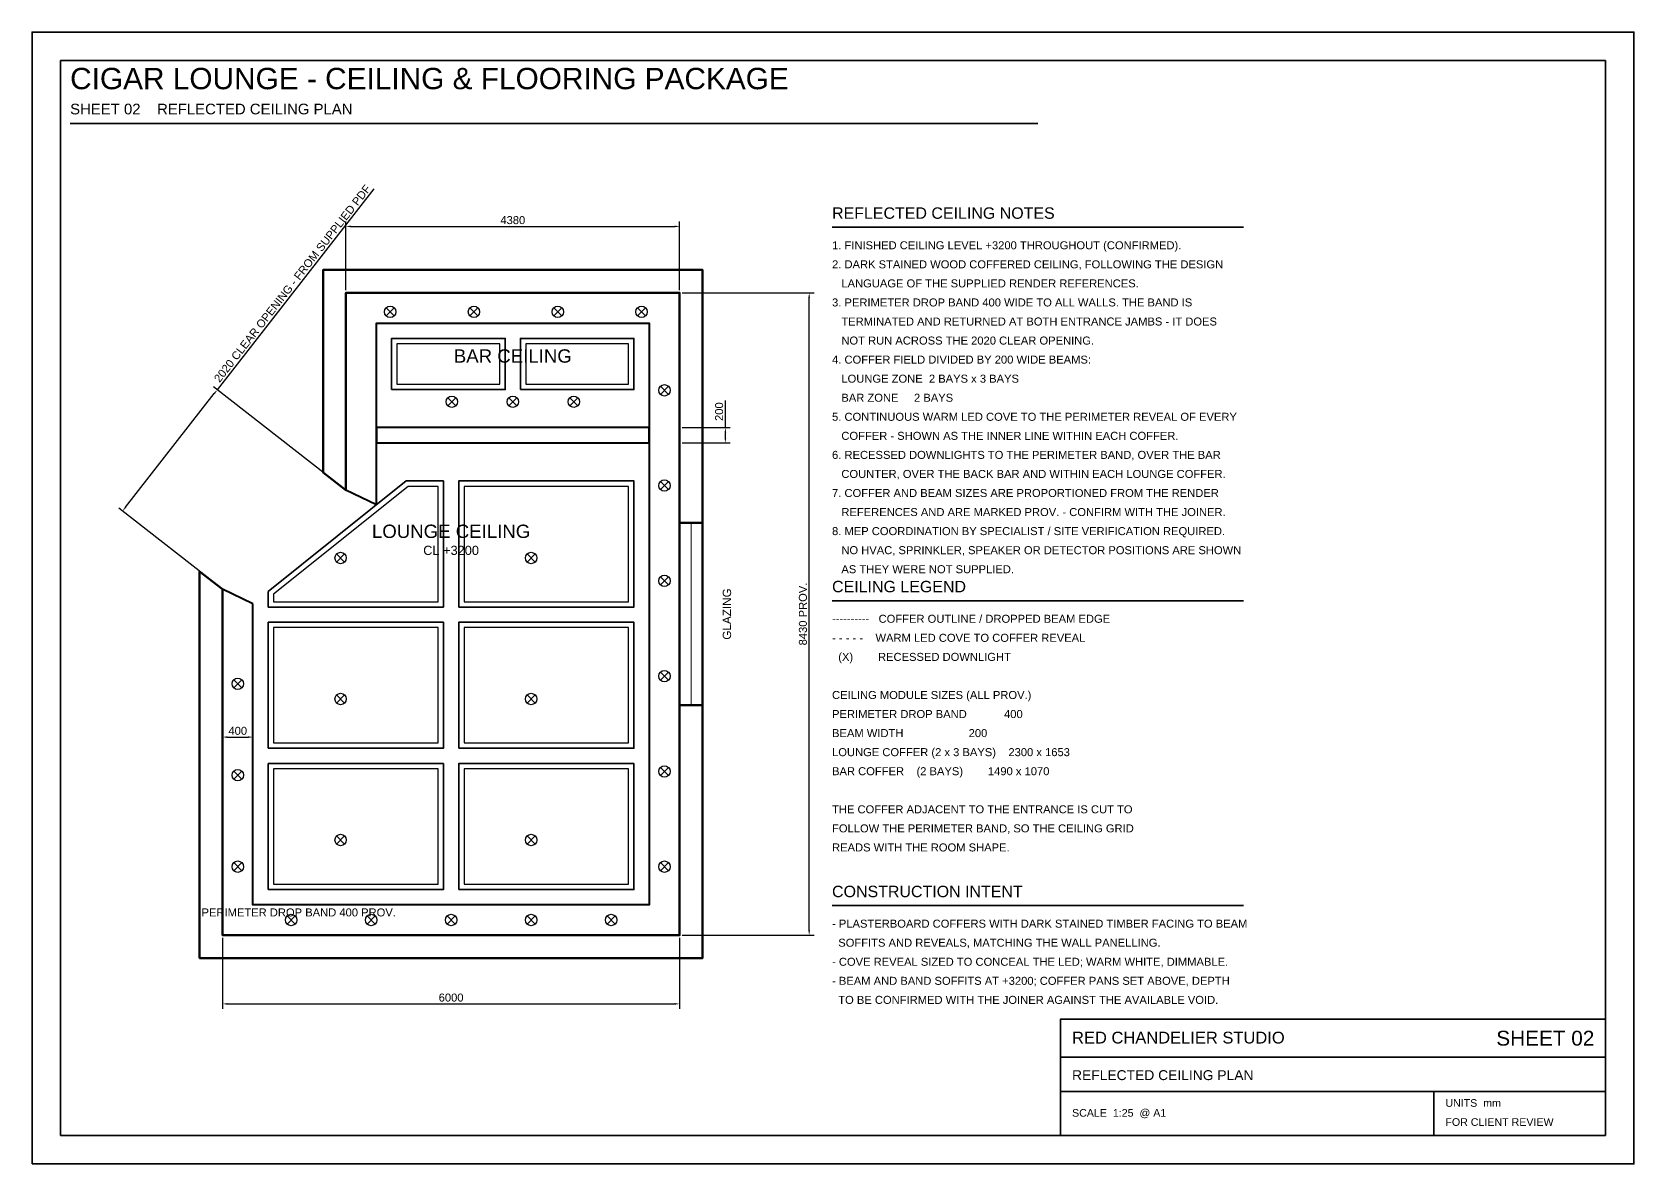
# Model space of a CAD drawing. Header units: millimetres. Extents: x 0 to 96025, y 0 to 14850.
# Drawn here: x 25000 to 46025, y 0 to 14850 of the extents above; entities that cross this region are included whole.
import ezdxf
from ezdxf.enums import TextEntityAlignment as Align

# ---------------------------------------------------------------- set-up
doc = ezdxf.new("R2010")
doc.units = ezdxf.units.MM
for name, color, linetype, lineweight in [('01-WALL', 7, 'Continuous', 60), ('04-RUG', 9, 'Continuous', 18), ('05-CEILING-OUTLINE', 7, 'Continuous', 50), ('06-CEILING-COFFER', 4, 'Continuous', 35), ('07-CEILING-BEAM', 6, 'Continuous', 40), ('08-CEILING-LIGHTING', 2, 'Continuous', 25), ('11-DIMENSIONS', 7, 'Continuous', 18), ('12-TEXT-NOTES', 7, 'Continuous', 18), ('17-SHEET-BORDER', 7, 'Continuous', 35)]:
    doc.layers.add(name, color=color, linetype=linetype, lineweight=lineweight)
doc.styles.add('CL-TEXT', font='arial.ttf')
doc.dimstyles.new('CL-DIM', dxfattribs={"dimtxt": 105, "dimasz": 65, "dimexe": 65, "dimexo": 35, "dimgap": 28, "dimtad": 1, "dimdec": 0, "dimtxsty": 'CL-TEXT', "dimcen": 2.5, "dimclrd": 256, "dimclre": 256, "dimclrt": 256, "dimadec": 0, "dimazin": 0, "dimtfac": 1, "dimtmove": 0, "dimatfit": 3, "dimfxl": 1, "dimarcsym": 0})

# ---------------------------------------------------------------- blocks, each defined once
blk = doc.blocks.new('CL-DOWNLIGHT')
for p, q in [((-53, -53), (53, 53)), ((-53, 53), (53, -53))]:
    blk.add_line(p, q)
blk.add_circle((0, 0), 75)
blk = doc.blocks.new('*D10')
at = {"layer": '11-DIMENSIONS', "lineweight": -2, "transparency": 16777216}
for p, q in [((27500, 2965), (27500, 2035)), ((33500, 2965), (33500, 2035)), ((27565, 2100), (33435, 2100))]:
    blk.add_line(p, q, dxfattribs=at)
at = {"layer": '11-DIMENSIONS', "transparency": 16777216}
for points in [[(27565, 2111), (27565, 2089), (27500, 2100)], [(33435, 2111), (33435, 2089), (33500, 2100)]]:
    blk.add_solid(points, dxfattribs=at)
at = {"layer": 'Defpoints', "color": 0, "transparency": 16777216}
for p in [(27500, 3000), (33500, 3000), (33500, 2100)]:
    blk.add_point(p, dxfattribs=at)
at = {"layer": '11-DIMENSIONS', "transparency": 16777216, "insert": (30500, 2182), "char_height": 105, "attachment_point": 5, "style": 'CL-TEXT'}
blk.add_mtext('6000', dxfattribs=at)
blk = doc.blocks.new('*D11')
at = {"layer": '11-DIMENSIONS', "lineweight": -2, "transparency": 16777216}
for p, q in [((29120, 11465), (29120, 12365)), ((29185, 12300), (33435, 12300)), ((33500, 11465), (33500, 12365))]:
    blk.add_line(p, q, dxfattribs=at)
at = {"layer": '11-DIMENSIONS', "transparency": 16777216}
for points in [[(29185, 12311), (29185, 12289), (29120, 12300)], [(33435, 12311), (33435, 12289), (33500, 12300)]]:
    blk.add_solid(points, dxfattribs=at)
at = {"layer": 'Defpoints', "color": 0, "transparency": 16777216}
for p in [(33500, 12300), (29120, 11430), (33500, 11430)]:
    blk.add_point(p, dxfattribs=at)
at = {"layer": '11-DIMENSIONS', "transparency": 16777216, "insert": (31310, 12382), "char_height": 105, "attachment_point": 5, "style": 'CL-TEXT'}
blk.add_mtext('4380', dxfattribs=at)
blk = doc.blocks.new('*D12')
at = {"layer": '11-DIMENSIONS', "lineweight": -2, "transparency": 16777216}
for p, q in [((33535, 11430), (35265, 11430)), ((35200, 3065), (35200, 11365)), ((33535, 3000), (35265, 3000))]:
    blk.add_line(p, q, dxfattribs=at)
at = {"layer": '11-DIMENSIONS', "transparency": 16777216}
for points in [[(35189, 11365), (35211, 11365), (35200, 11430)], [(35189, 3065), (35211, 3065), (35200, 3000)]]:
    blk.add_solid(points, dxfattribs=at)
at = {"layer": 'Defpoints', "color": 0, "transparency": 16777216}
for p in [(33500, 11430), (35200, 11430), (33500, 3000)]:
    blk.add_point(p, dxfattribs=at)
at = {"layer": '11-DIMENSIONS', "transparency": 16777216, "insert": (35118, 7215), "char_height": 105, "attachment_point": 5, "rotation": 90, "style": 'CL-TEXT'}
blk.add_mtext('8430 PROV.', dxfattribs=at)
blk = doc.blocks.new('*D13')
at = {"layer": '11-DIMENSIONS', "lineweight": -2, "transparency": 16777216}
for p, q in [((27432, 10157), (29492, 12794)), ((26228, 8616), (27392, 10106)), ((29092, 8860), (27381, 10197)), ((27472, 7562), (26137, 8605))]:
    blk.add_line(p, q, dxfattribs=at)
at = {"layer": '11-DIMENSIONS', "transparency": 16777216}
for points in [[(27383, 10112), (27400, 10099), (27432, 10157)], [(26220, 8623), (26237, 8609), (26188, 8565)]]:
    blk.add_solid(points, dxfattribs=at)
at = {"layer": 'Defpoints', "color": 0, "transparency": 16777216}
for p in [(27432, 10157), (29120, 8838), (27500, 7540)]:
    blk.add_point(p, dxfattribs=at)
at = {"layer": '11-DIMENSIONS', "transparency": 16777216, "insert": (28417, 11551), "char_height": 105, "attachment_point": 5, "rotation": 52, "style": 'CL-TEXT'}
blk.add_mtext('2020 CLEAR OPENING - FROM SUPPLIED PDF', dxfattribs=at)
blk = doc.blocks.new('*D14')
at = {"layer": '11-DIMENSIONS', "lineweight": -2, "transparency": 16777216}
for p, q in [((27500, 3435), (27500, 5665)), ((27565, 5600), (27835, 5600)), ((27900, 3435), (27900, 5665))]:
    blk.add_line(p, q, dxfattribs=at)
at = {"layer": '11-DIMENSIONS', "transparency": 16777216}
for points in [[(27565, 5611), (27565, 5589), (27500, 5600)], [(27835, 5611), (27835, 5589), (27900, 5600)]]:
    blk.add_solid(points, dxfattribs=at)
at = {"layer": 'Defpoints', "color": 0, "transparency": 16777216}
for p in [(27900, 5600), (27500, 3400), (27900, 3400)]:
    blk.add_point(p, dxfattribs=at)
at = {"layer": '11-DIMENSIONS', "transparency": 16777216, "insert": (27700, 5682), "char_height": 105, "attachment_point": 5, "style": 'CL-TEXT'}
blk.add_mtext('400', dxfattribs=at)
blk = doc.blocks.new('*D15')
at = {"layer": '11-DIMENSIONS', "lineweight": -2, "transparency": 16777216}
for p, q in [((34100, 9660), (34100, 10014)), ((33535, 9660), (34165, 9660)), ((34100, 9525), (34100, 9595)), ((33535, 9460), (34165, 9460))]:
    blk.add_line(p, q, dxfattribs=at)
at = {"layer": '11-DIMENSIONS', "transparency": 16777216}
for points in [[(34089, 9595), (34111, 9595), (34100, 9660)], [(34089, 9525), (34111, 9525), (34100, 9460)]]:
    blk.add_solid(points, dxfattribs=at)
at = {"layer": 'Defpoints', "color": 0, "transparency": 16777216}
for p in [(33500, 9660), (34100, 9660), (33500, 9460)]:
    blk.add_point(p, dxfattribs=at)
at = {"layer": '11-DIMENSIONS', "transparency": 16777216, "insert": (34018, 9870), "char_height": 105, "attachment_point": 5, "rotation": 90, "style": 'CL-TEXT'}
blk.add_mtext('200', dxfattribs=at)

msp = doc.modelspace()

# ---------------------------------------------------------------- linework, layer by layer
at = {"layer": '01-WALL'}
for p, q in [((33500, 8410), (33800, 8410)), ((33500, 6020), (33800, 6020))]:
    msp.add_line(p, q, dxfattribs=at)
msp.add_lwpolyline([(27500, 7540), (27500, 3000), (33500, 3000), (33500, 11430), (29120, 11430), (29120, 8838), (28820, 9072.4), (28820, 11730), (33800, 11730), (33800, 2700), (27200, 2700), (27200, 7774.4)], close=True, dxfattribs=at)
at = {"layer": '04-RUG'}
msp.add_line((33650, 6020), (33650, 8410), dxfattribs=at)
at = {"layer": '05-CEILING-OUTLINE'}
msp.add_lwpolyline([(29120, 8838), (29120, 11430), (33500, 11430), (33500, 3000), (27500, 3000), (27500, 7540)], dxfattribs=at)
at = {"layer": '06-CEILING-COFFER'}
for points in [[(29720, 10160), (31210, 10160), (31210, 10830), (29720, 10830)], [(31410, 10160), (32900, 10160), (32900, 10830), (31410, 10830)], [(28100, 7306.7), (30400, 7306.7), (30400, 8960), (29911.8, 8960), (28100, 7508.3)], [(30600, 7306.7), (32900, 7306.7), (32900, 8960), (30600, 8960)], [(28100, 5453.3), (30400, 5453.3), (30400, 7106.7), (28100, 7106.7)], [(30600, 5453.3), (32900, 5453.3), (32900, 7106.7), (30600, 7106.7)], [(28100, 3600), (30400, 3600), (30400, 5253.3), (28100, 5253.3)], [(30600, 3600), (32900, 3600), (32900, 5253.3), (30600, 5253.3)]]:
    msp.add_lwpolyline(points, close=True, dxfattribs=at)
at = {"layer": '07-CEILING-BEAM'}
for p, q in [((29520, 8646), (29120, 8838)), ((27900, 7348), (27500, 7540))]:
    msp.add_line(p, q, dxfattribs=at)
msp.add_lwpolyline([(29520, 8646), (29520, 11030), (33100, 11030), (33100, 3400), (27900, 3400), (27900, 7348)], dxfattribs=at)
msp.add_lwpolyline([(29520, 9460), (33100, 9460), (33100, 9660), (29520, 9660)], close=True, dxfattribs=at)
at = {"layer": '08-CEILING-LIGHTING'}
for points in [[(29790, 10230), (31140, 10230), (31140, 10760), (29790, 10760)], [(31480, 10230), (32830, 10230), (32830, 10760), (31480, 10760)], [(28170, 7376.7), (30330, 7376.7), (30330, 8890), (29936.4, 8890), (28170, 7474.7)], [(30670, 7376.7), (32830, 7376.7), (32830, 8890), (30670, 8890)], [(28170, 5523.3), (30330, 5523.3), (30330, 7036.7), (28170, 7036.7)], [(30670, 5523.3), (32830, 5523.3), (32830, 7036.7), (30670, 7036.7)], [(28170, 3670), (30330, 3670), (30330, 5183.3), (28170, 5183.3)], [(30670, 3670), (32830, 3670), (32830, 5183.3), (30670, 5183.3)]]:
    msp.add_lwpolyline(points, close=True, dxfattribs=at)
at = {"layer": '17-SHEET-BORDER'}
for p, q in [((25500, 13650), (38200, 13650)), ((35500, 12290), (40900, 12290)), ((35500, 7390), (40900, 7390)), ((35500, 3390), (40900, 3390)), ((38500, 1400), (45650, 1400)), ((38500, 950), (45650, 950)), ((43400, 375), (43400, 950))]:
    msp.add_line(p, q, dxfattribs=at)
for points in [[(25000, 0), (46025, 0), (46025, 14850), (25000, 14850)], [(25375, 375), (45650, 375), (45650, 14475), (25375, 14475)], [(38500, 375), (45650, 375), (45650, 1900), (38500, 1900)]]:
    msp.add_lwpolyline(points, close=True, dxfattribs=at)

# ---------------------------------------------------------------- block references
at = {"layer": '08-CEILING-LIGHTING'}
for p in [(29700, 11180), (30800, 11180), (31900, 11180), (33000, 11180), (33300, 10150), (30510, 10000), (31310, 10000), (32110, 10000), (33300, 8900), (29050, 7950), (31550, 7950), (33300, 7650), (27700, 6300), (33300, 6400), (29050, 6100), (31550, 6100), (27700, 5100), (33300, 5150), (29050, 4250), (31550, 4250), (27700, 3900), (33300, 3900), (28400, 3200), (29450, 3200), (30500, 3200), (31550, 3200), (32600, 3200)]:
    msp.add_blockref('CL-DOWNLIGHT', p, dxfattribs=at)

# ---------------------------------------------------------------- texts
at = {"layer": '12-TEXT-NOTES', "style": 'CL-TEXT'}
for s, height, p in [('CIGAR LOUNGE - CEILING & FLOORING PACKAGE', 280, (25500, 14100)), ('SHEET 02    REFLECTED CEILING PLAN', 140, (25500, 13770)), ('REFLECTED CEILING NOTES', 150, (35500, 12400)), ('1. FINISHED CEILING LEVEL +3200 THROUGHOUT (CONFIRMED).', 105, (35500, 12000)), ('2. DARK STAINED WOOD COFFERED CEILING, FOLLOWING THE DESIGN', 105, (35500, 11750)), ('   LANGUAGE OF THE SUPPLIED RENDER REFERENCES.', 105, (35500, 11500)), ('3. PERIMETER DROP BAND 400 WIDE TO ALL WALLS. THE BAND IS', 105, (35500, 11250)), ('   TERMINATED AND RETURNED AT BOTH ENTRANCE JAMBS - IT DOES', 105, (35500, 11000)), ('   NOT RUN ACROSS THE 2020 CLEAR OPENING.', 105, (35500, 10750)), ('4. COFFER FIELD DIVIDED BY 200 WIDE BEAMS:', 105, (35500, 10500)), ('   LOUNGE ZONE  2 BAYS x 3 BAYS', 105, (35500, 10250)), ('   BAR ZONE     2 BAYS', 105, (35500, 10000)), ('5. CONTINUOUS WARM LED COVE TO THE PERIMETER REVEAL OF EVERY', 105, (35500, 9750)), ('   COFFER - SHOWN AS THE INNER LINE WITHIN EACH COFFER.', 105, (35500, 9500)), ('6. RECESSED DOWNLIGHTS TO THE PERIMETER BAND, OVER THE BAR', 105, (35500, 9250)), ('   COUNTER, OVER THE BACK BAR AND WITHIN EACH LOUNGE COFFER.', 105, (35500, 9000)), ('7. COFFER AND BEAM SIZES ARE PROPORTIONED FROM THE RENDER', 105, (35500, 8750)), ('   REFERENCES AND ARE MARKED PROV. - CONFIRM WITH THE JOINER.', 105, (35500, 8500)), ('8. MEP COORDINATION BY SPECIALIST / SITE VERIFICATION REQUIRED.', 105, (35500, 8250)), ('   NO HVAC, SPRINKLER, SPEAKER OR DETECTOR POSITIONS ARE SHOWN', 105, (35500, 8000)), ('   AS THEY WERE NOT SUPPLIED.', 105, (35500, 7750)), ('CEILING LEGEND', 150, (35500, 7500)), ('----------   COFFER OUTLINE / DROPPED BEAM EDGE', 105, (35500, 7100)), ('- - - - -    WARM LED COVE TO COFFER REVEAL', 105, (35500, 6850)), ('  (X)        RECESSED DOWNLIGHT', 105, (35500, 6600)), ('CEILING MODULE SIZES (ALL PROV.)', 105, (35500, 6100)), ('PERIMETER DROP BAND            400', 105, (35500, 5850)), ('BEAM WIDTH                     200', 105, (35500, 5600)), ('LOUNGE COFFER (2 x 3 BAYS)    2300 x 1653', 105, (35500, 5350)), ('BAR COFFER    (2 BAYS)        1490 x 1070', 105, (35500, 5100)), ('THE COFFER ADJACENT TO THE ENTRANCE IS CUT TO', 105, (35500, 4600)), ('FOLLOW THE PERIMETER BAND, SO THE CEILING GRID', 105, (35500, 4350)), ('READS WITH THE ROOM SHAPE.', 105, (35500, 4100)), ('CONSTRUCTION INTENT', 150, (35500, 3500)), ('- PLASTERBOARD COFFERS WITH DARK STAINED TIMBER FACING TO BEAM', 105, (35500, 3100)), ('  SOFFITS AND REVEALS, MATCHING THE WALL PANELLING.', 105, (35500, 2850)), ('- COVE REVEAL SIZED TO CONCEAL THE LED; WARM WHITE, DIMMABLE.', 105, (35500, 2600)), ('- BEAM AND BAND SOFFITS AT +3200; COFFER PANS SET ABOVE, DEPTH', 105, (35500, 2350)), ('  TO BE CONFIRMED WITH THE JOINER AGAINST THE AVAILABLE VOID.', 105, (35500, 2100)), ('RED CHANDELIER STUDIO', 155, (38650, 1580)), ('REFLECTED CEILING PLAN', 130, (38650, 1100)), ('UNITS  mm', 100, (43550, 750)), ('SCALE  1:25  @ A1', 100, (38650, 620)), ('FOR CLIENT REVIEW', 100, (43550, 500))]:
    msp.add_text(s, height=height, dxfattribs=at).set_placement(p)
for s, height, p in [('BAR CEILING', 175, (31310, 10600)), ('LOUNGE CEILING', 175, (30500, 8300)), ('CL +3200', 120, (30500, 8050)), ('PERIMETER DROP BAND 400 PROV.', 105, (28500, 3300))]:
    msp.add_text(s, height=height, dxfattribs=at).set_placement(p, align=Align.MIDDLE_CENTER)
msp.add_text('GLAZING', height=110, rotation=90, dxfattribs=at).set_placement((34120, 7215), align=Align.MIDDLE_CENTER)
msp.add_text('SHEET 02', height=195, dxfattribs=at).set_placement((45505, 1650), align=Align.MIDDLE_RIGHT)

# ---------------------------------------------------------------- dimensions: what is measured, and where the dimension line sits
at = {"layer": '11-DIMENSIONS'}
for base, p1, p2, angle, text, picture, middle in [((27432, 10156.8), (27500, 7540), (29120, 8838), 52, '2020 CLEAR OPENING - FROM SUPPLIED PDF', '*D13', (28417.1, 11551.5)), ((35200, 11430), (33500, 3000), (33500, 11430), 90, '8430 PROV.', '*D12', (35117.6, 7215)), ((34100, 9660), (33500, 9460), (33500, 9660), 90, '200', '*D15', (34018.4, 9869.7))]:
    dim = msp.add_linear_dim(base=base, p1=p1, p2=p2, angle=angle, text=text, dimstyle='CL-DIM', dxfattribs=at)
    dim.commit()
    dim.dimension.update_dxf_attribs({"geometry": picture, "text_midpoint": middle})
for base, p1, p2, picture, middle in [((33500, 12300), (29120, 11430), (33500, 11430), '*D11', (31310, 12381.6)), ((27900, 5600), (27500, 3400), (27900, 3400), '*D14', (27700, 5681.6)), ((33500, 2100), (27500, 3000), (33500, 3000), '*D10', (30500, 2181.6))]:
    dim = msp.add_linear_dim(base=base, p1=p1, p2=p2, dimstyle='CL-DIM', dxfattribs=at)
    dim.commit()
    dim.dimension.update_dxf_attribs({"geometry": picture, "text_midpoint": middle})

doc.saveas('drawing.dxf')
